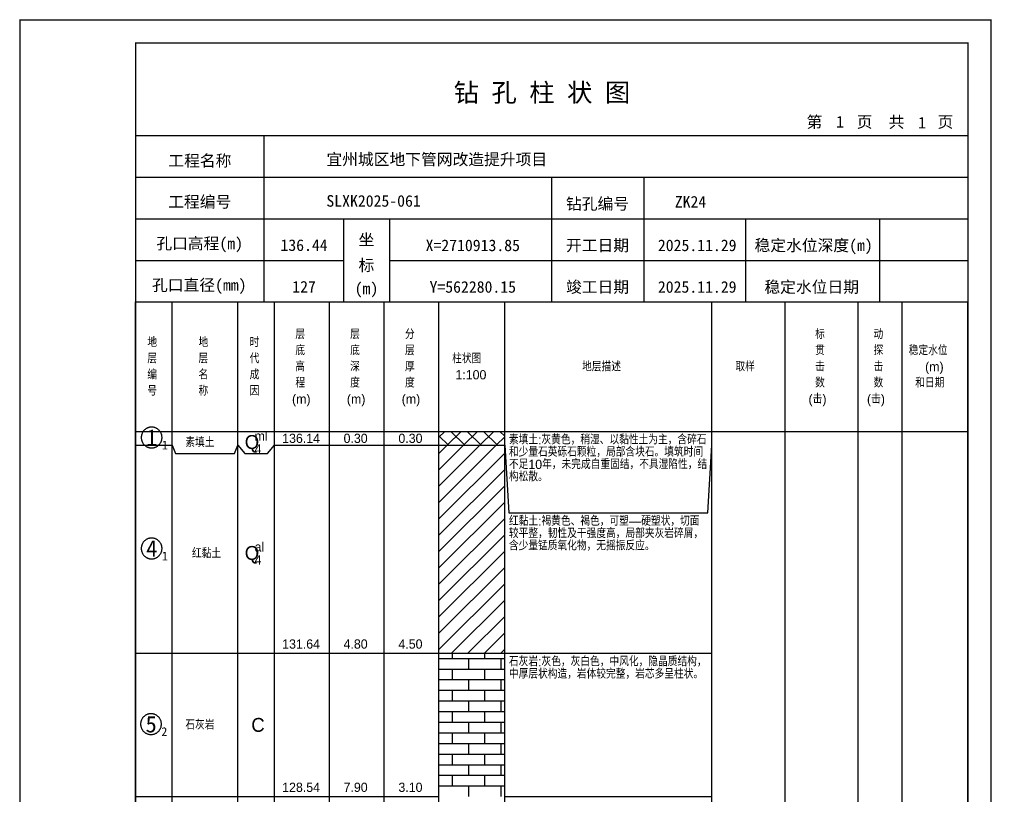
# Model space of a CAD drawing. Header units: millimetres. Extents: x 12489 to 89920, y 4630 to 4927.
# Drawn here: x 43509.3 to 43719.6, y 4758.7 to 4926.8 of the extents above; entities that cross this region are included whole.
import ezdxf
from ezdxf.enums import TextEntityAlignment as Align

# ---------------------------------------------------------------- set-up
doc = ezdxf.new("R2010")
doc.units = ezdxf.units.MM
doc.layers.add('ZZT_TC', color=7, linetype='Continuous')
doc.styles.add('成果图图块', font='', dxfattribs={"height": 2.5})
doc.styles.add('成果图模板', font='')
doc.styles.add('成果图模板标题', font='simhei.ttf')
doc.styles.add('成果图表体', font='Comfont.shx', dxfattribs={"height": 2, "bigfont": 'Hztxt12a.shx'})
doc.styles.get('成果图图块').set_extended_font_data('FangSong_GB2312')
doc.styles.get('成果图模板').set_extended_font_data('FangSong_GB2312')

# ---------------------------------------------------------------- blocks, each defined once
blk = doc.blocks.new('DCBH-1-1-1252', base_point=(0.3, -0.11))
at = {"layer": 'ZZT_TC', "color": 7}
blk.add_polyline3d([(-0.19, 2.31, 0), (-0.3, 2.31, 0), (-0.41, 2.3, 0), (-0.52, 2.29, 0), (-0.63, 2.27, 0), (-0.73, 2.24, 0), (-0.84, 2.21, 0), (-0.95, 2.18, 0), (-1.05, 2.14, 0), (-1.15, 2.09, 0), (-1.25, 2.04, 0), (-1.35, 1.99, 0), (-1.44, 1.93, 0), (-1.53, 1.87, 0), (-1.62, 1.8, 0), (-1.7, 1.73, 0), (-1.78, 1.65, 0), (-1.86, 1.57, 0), (-1.93, 1.49, 0), (-2, 1.4, 0), (-2.06, 1.31, 0), (-2.12, 1.22, 0), (-2.17, 1.12, 0), (-2.22, 1.02, 0), (-2.27, 0.92, 0), (-2.31, 0.82, 0), (-2.34, 0.71, 0), (-2.37, 0.61, 0), (-2.4, 0.5, 0), (-2.41, 0.39, 0), (-2.43, 0.28, 0), (-2.44, 0.17, 0), (-2.44, 0.06, 0), (-2.44, -0.05, 0), (-2.43, -0.16, 0), (-2.41, -0.27, 0), (-2.4, -0.38, 0), (-2.37, -0.49, 0), (-2.34, -0.6, 0), (-2.31, -0.7, 0), (-2.27, -0.8, 0), (-2.22, -0.9, 0), (-2.17, -1, 0), (-2.12, -1.1, 0), (-2.06, -1.19, 0), (-2, -1.28, 0), (-1.93, -1.37, 0), (-1.86, -1.45, 0), (-1.78, -1.53, 0), (-1.7, -1.61, 0), (-1.62, -1.68, 0), (-1.53, -1.75, 0), (-1.44, -1.81, 0), (-1.35, -1.87, 0), (-1.25, -1.93, 0), (-1.15, -1.98, 0), (-1.05, -2.02, 0), (-0.95, -2.06, 0), (-0.84, -2.1, 0), (-0.73, -2.13, 0), (-0.63, -2.15, 0), (-0.52, -2.17, 0), (-0.41, -2.18, 0), (-0.3, -2.19, 0), (-0.19, -2.19, 0), (-0.08, -2.19, 0), (0.03, -2.18, 0), (0.14, -2.17, 0), (0.25, -2.15, 0), (0.36, -2.13, 0), (0.47, -2.1, 0), (0.57, -2.06, 0), (0.67, -2.02, 0), (0.77, -1.98, 0), (0.87, -1.93, 0), (0.97, -1.87, 0), (1.06, -1.81, 0), (1.15, -1.75, 0), (1.24, -1.68, 0), (1.32, -1.61, 0), (1.4, -1.53, 0), (1.48, -1.45, 0), (1.55, -1.37, 0), (1.62, -1.28, 0), (1.68, -1.19, 0), (1.74, -1.1, 0), (1.8, -1, 0), (1.85, -0.9, 0), (1.89, -0.8, 0), (1.93, -0.7, 0), (1.97, -0.6, 0), (2, -0.49, 0), (2.02, -0.38, 0), (2.04, -0.27, 0), (2.05, -0.16, 0), (2.06, -0.05, 0), (2.06, 0.06, 0), (2.06, 0.17, 0), (2.05, 0.28, 0), (2.04, 0.39, 0), (2.02, 0.5, 0), (2, 0.61, 0), (1.97, 0.71, 0), (1.93, 0.82, 0), (1.89, 0.92, 0), (1.85, 1.02, 0), (1.8, 1.12, 0), (1.74, 1.22, 0), (1.68, 1.31, 0), (1.62, 1.4, 0), (1.55, 1.49, 0), (1.48, 1.57, 0), (1.4, 1.65, 0), (1.32, 1.73, 0), (1.24, 1.8, 0), (1.15, 1.87, 0), (1.06, 1.93, 0), (0.97, 1.99, 0), (0.87, 2.04, 0), (0.77, 2.09, 0), (0.67, 2.14, 0), (0.57, 2.18, 0), (0.47, 2.21, 0), (0.36, 2.24, 0), (0.25, 2.27, 0), (0.14, 2.29, 0), (0.03, 2.3, 0), (-0.08, 2.31, 0), (-0.19, 2.31, 0)], dxfattribs=at)
at = {"style": '成果图图块'}
blk.add_text('1', height=3.57, dxfattribs=at).set_placement((-0.16, -1.74), align=Align.CENTER)
blk.add_text('1', height=1.91, dxfattribs=at).set_placement((2.03, -2.53))
blk = doc.blocks.new('DCBH-1-1-1253', base_point=(0.3, -0.11))
at = {"layer": 'ZZT_TC', "color": 7}
blk.add_polyline3d([(-0.19, 2.31, 0), (-0.3, 2.31, 0), (-0.41, 2.3, 0), (-0.52, 2.29, 0), (-0.63, 2.27, 0), (-0.73, 2.24, 0), (-0.84, 2.21, 0), (-0.95, 2.18, 0), (-1.05, 2.14, 0), (-1.15, 2.09, 0), (-1.25, 2.04, 0), (-1.35, 1.99, 0), (-1.44, 1.93, 0), (-1.53, 1.87, 0), (-1.62, 1.8, 0), (-1.7, 1.73, 0), (-1.78, 1.65, 0), (-1.86, 1.57, 0), (-1.93, 1.49, 0), (-2, 1.4, 0), (-2.06, 1.31, 0), (-2.12, 1.22, 0), (-2.17, 1.12, 0), (-2.22, 1.02, 0), (-2.27, 0.92, 0), (-2.31, 0.82, 0), (-2.34, 0.71, 0), (-2.37, 0.61, 0), (-2.4, 0.5, 0), (-2.41, 0.39, 0), (-2.43, 0.28, 0), (-2.44, 0.17, 0), (-2.44, 0.06, 0), (-2.44, -0.05, 0), (-2.43, -0.16, 0), (-2.41, -0.27, 0), (-2.4, -0.38, 0), (-2.37, -0.49, 0), (-2.34, -0.6, 0), (-2.31, -0.7, 0), (-2.27, -0.8, 0), (-2.22, -0.9, 0), (-2.17, -1, 0), (-2.12, -1.1, 0), (-2.06, -1.19, 0), (-2, -1.28, 0), (-1.93, -1.37, 0), (-1.86, -1.45, 0), (-1.78, -1.53, 0), (-1.7, -1.61, 0), (-1.62, -1.68, 0), (-1.53, -1.75, 0), (-1.44, -1.81, 0), (-1.35, -1.87, 0), (-1.25, -1.93, 0), (-1.15, -1.98, 0), (-1.05, -2.02, 0), (-0.95, -2.06, 0), (-0.84, -2.1, 0), (-0.73, -2.13, 0), (-0.63, -2.15, 0), (-0.52, -2.17, 0), (-0.41, -2.18, 0), (-0.3, -2.19, 0), (-0.19, -2.19, 0), (-0.08, -2.19, 0), (0.03, -2.18, 0), (0.14, -2.17, 0), (0.25, -2.15, 0), (0.36, -2.13, 0), (0.47, -2.1, 0), (0.57, -2.06, 0), (0.67, -2.02, 0), (0.77, -1.98, 0), (0.87, -1.93, 0), (0.97, -1.87, 0), (1.06, -1.81, 0), (1.15, -1.75, 0), (1.24, -1.68, 0), (1.32, -1.61, 0), (1.4, -1.53, 0), (1.48, -1.45, 0), (1.55, -1.37, 0), (1.62, -1.28, 0), (1.68, -1.19, 0), (1.74, -1.1, 0), (1.8, -1, 0), (1.85, -0.9, 0), (1.89, -0.8, 0), (1.93, -0.7, 0), (1.97, -0.6, 0), (2, -0.49, 0), (2.02, -0.38, 0), (2.04, -0.27, 0), (2.05, -0.16, 0), (2.06, -0.05, 0), (2.06, 0.06, 0), (2.06, 0.17, 0), (2.05, 0.28, 0), (2.04, 0.39, 0), (2.02, 0.5, 0), (2, 0.61, 0), (1.97, 0.71, 0), (1.93, 0.82, 0), (1.89, 0.92, 0), (1.85, 1.02, 0), (1.8, 1.12, 0), (1.74, 1.22, 0), (1.68, 1.31, 0), (1.62, 1.4, 0), (1.55, 1.49, 0), (1.48, 1.57, 0), (1.4, 1.65, 0), (1.32, 1.73, 0), (1.24, 1.8, 0), (1.15, 1.87, 0), (1.06, 1.93, 0), (0.97, 1.99, 0), (0.87, 2.04, 0), (0.77, 2.09, 0), (0.67, 2.14, 0), (0.57, 2.18, 0), (0.47, 2.21, 0), (0.36, 2.24, 0), (0.25, 2.27, 0), (0.14, 2.29, 0), (0.03, 2.3, 0), (-0.08, 2.31, 0), (-0.19, 2.31, 0)], dxfattribs=at)
at = {"style": '成果图图块'}
blk.add_text('4', height=3.57, dxfattribs=at).set_placement((-0.16, -1.74), align=Align.CENTER)
blk.add_text('1', height=1.91, dxfattribs=at).set_placement((2.03, -2.53))
blk = doc.blocks.new('DCBH-1-1-1254', base_point=(0.43, -0.11))
at = {"layer": 'ZZT_TC', "color": 7}
blk.add_polyline3d([(-0.19, 2.31, 0), (-0.3, 2.31, 0), (-0.41, 2.3, 0), (-0.52, 2.29, 0), (-0.63, 2.27, 0), (-0.73, 2.24, 0), (-0.84, 2.21, 0), (-0.95, 2.18, 0), (-1.05, 2.14, 0), (-1.15, 2.09, 0), (-1.25, 2.04, 0), (-1.35, 1.99, 0), (-1.44, 1.93, 0), (-1.53, 1.87, 0), (-1.62, 1.8, 0), (-1.7, 1.73, 0), (-1.78, 1.65, 0), (-1.86, 1.57, 0), (-1.93, 1.49, 0), (-2, 1.4, 0), (-2.06, 1.31, 0), (-2.12, 1.22, 0), (-2.17, 1.12, 0), (-2.22, 1.02, 0), (-2.27, 0.92, 0), (-2.31, 0.82, 0), (-2.34, 0.71, 0), (-2.37, 0.61, 0), (-2.4, 0.5, 0), (-2.41, 0.39, 0), (-2.43, 0.28, 0), (-2.44, 0.17, 0), (-2.44, 0.06, 0), (-2.44, -0.05, 0), (-2.43, -0.16, 0), (-2.41, -0.27, 0), (-2.4, -0.38, 0), (-2.37, -0.49, 0), (-2.34, -0.6, 0), (-2.31, -0.7, 0), (-2.27, -0.8, 0), (-2.22, -0.9, 0), (-2.17, -1, 0), (-2.12, -1.1, 0), (-2.06, -1.19, 0), (-2, -1.28, 0), (-1.93, -1.37, 0), (-1.86, -1.45, 0), (-1.78, -1.53, 0), (-1.7, -1.61, 0), (-1.62, -1.68, 0), (-1.53, -1.75, 0), (-1.44, -1.81, 0), (-1.35, -1.87, 0), (-1.25, -1.93, 0), (-1.15, -1.98, 0), (-1.05, -2.02, 0), (-0.95, -2.06, 0), (-0.84, -2.1, 0), (-0.73, -2.13, 0), (-0.63, -2.15, 0), (-0.52, -2.17, 0), (-0.41, -2.18, 0), (-0.3, -2.19, 0), (-0.19, -2.19, 0), (-0.08, -2.19, 0), (0.03, -2.18, 0), (0.14, -2.17, 0), (0.25, -2.15, 0), (0.36, -2.13, 0), (0.47, -2.1, 0), (0.57, -2.06, 0), (0.67, -2.02, 0), (0.77, -1.98, 0), (0.87, -1.93, 0), (0.97, -1.87, 0), (1.06, -1.81, 0), (1.15, -1.75, 0), (1.24, -1.68, 0), (1.32, -1.61, 0), (1.4, -1.53, 0), (1.48, -1.45, 0), (1.55, -1.37, 0), (1.62, -1.28, 0), (1.68, -1.19, 0), (1.74, -1.1, 0), (1.8, -1, 0), (1.85, -0.9, 0), (1.89, -0.8, 0), (1.93, -0.7, 0), (1.97, -0.6, 0), (2, -0.49, 0), (2.02, -0.38, 0), (2.04, -0.27, 0), (2.05, -0.16, 0), (2.06, -0.05, 0), (2.06, 0.06, 0), (2.06, 0.17, 0), (2.05, 0.28, 0), (2.04, 0.39, 0), (2.02, 0.5, 0), (2, 0.61, 0), (1.97, 0.71, 0), (1.93, 0.82, 0), (1.89, 0.92, 0), (1.85, 1.02, 0), (1.8, 1.12, 0), (1.74, 1.22, 0), (1.68, 1.31, 0), (1.62, 1.4, 0), (1.55, 1.49, 0), (1.48, 1.57, 0), (1.4, 1.65, 0), (1.32, 1.73, 0), (1.24, 1.8, 0), (1.15, 1.87, 0), (1.06, 1.93, 0), (0.97, 1.99, 0), (0.87, 2.04, 0), (0.77, 2.09, 0), (0.67, 2.14, 0), (0.57, 2.18, 0), (0.47, 2.21, 0), (0.36, 2.24, 0), (0.25, 2.27, 0), (0.14, 2.29, 0), (0.03, 2.3, 0), (-0.08, 2.31, 0), (-0.19, 2.31, 0)], dxfattribs=at)
at = {"style": '成果图图块'}
blk.add_text('5', height=3.57, dxfattribs=at).set_placement((-0.16, -1.74), align=Align.CENTER)
blk.add_text('2', height=1.91, dxfattribs=at).set_placement((2.03, -2.53))
blk = doc.blocks.new('钻孔柱状图路桥昇龙制图梁世成校核莫家里.dwg142', base_point=(25, 236))
for p, q in [((52.82, 236), (52.82, 272)), ((25, 263), (205, 263)), ((115, 236), (115, 263)), ((135, 236), (135, 263)), ((25, 254), (205, 254)), ((70, 236), (70, 254)), ((80, 236), (80, 254)), ((157, 236), (157, 254)), ((185.95, 236), (185.95, 254)), ((25, 245), (70, 245)), ((80, 245), (205, 245))]:
    blk.add_line(p, q)
for points, const_width in [([(0, 0), (210, 0), (210, 297), (0, 297)], 0.25), ([(25, 5), (205, 5), (205, 292), (25, 292)], 0.3)]:
    blk.add_lwpolyline(points, close=True, dxfattribs=dict(const_width=const_width))
at = {"const_width": 0.3}
for points in [[(25, 272), (205, 272)], [(25, 236), (205, 236)]]:
    blk.add_lwpolyline(points, dxfattribs=at)
for s, height, style, p in [('钻 孔 柱 状 图', 4, '成果图模板标题', (93.8, 279.31)), ('第', 2.5, '成果图模板', (170.12, 273.7)), ('页', 2.5, '成果图模板', (180.96, 273.7)), ('共', 2.5, '成果图模板', (187.88, 273.7)), ('页', 2.5, '成果图模板', (198.44, 273.7)), ('工程名称', 2.5, '成果图模板', (32.07, 265.32)), ('宜州城区地下管网改造提升项目', 2.5, '成果图模板', (66.26, 265.61)), ('工程编号', 2.5, '成果图模板', (32.05, 256.41)), ('SLXK2025-061', 2.5, '成果图模板', (66.26, 256.61)), ('钻孔编号', 2.5, '成果图模板', (118.08, 256)), ('ZK24', 2.5, '成果图模板', (141.61, 256.43)), ('孔口高程(m)', 2.5, '成果图模板', (29.48, 247.41)), ('坐', 2.5, '成果图模板', (73.21, 248.24)), ('开工日期', 2.5, '成果图模板', (118.08, 247)), ('稳定水位深度(m)', 2.5, '成果图模板', (158.86, 247)), ('标', 2.5, '成果图模板', (73.21, 242.7)), ('孔口直径(mm)', 2.5, '成果图模板', (28.54, 238.41)), ('(m) ', 2.5, '成果图模板', (72.38, 237.65)), ('竣工日期', 2.5, '成果图模板', (118.08, 238)), ('稳定水位日期', 2.5, '成果图模板', (160.99, 238))]:
    blk.add_text(s, height=height, dxfattribs=dict(style=style)).set_placement(p)
at = {"style": '成果图模板'}
for s, p in [('1', (177.35, 273.74)), ('1', (195.08, 273.53)), ('136.44', (61.43, 247.04)), ('X=2710913.85', (97.92, 247)), ('2025.11.29', (146.46, 247)), ('127', (61.43, 238.04)), ('Y=562280.15', (97.92, 238)), ('2025.11.29', (146.46, 238))]:
    blk.add_text(s, height=2.5, dxfattribs=at).set_placement(p, align=Align.CENTER)

msp = doc.modelspace()

# ---------------------------------------------------------------- hatches: boundary and pattern name
at = {"linetype": 'Continuous'}
h = msp.add_hatch(dxfattribs=at)
h.set_pattern_fill('GKSTT', scale=0.5, style=0, pattern_type=2)
h.set_pattern_definition([(45, (0, 0), (-1.76776695, 1.76776695), []), (135, (0, 0), (-1.76776695, -1.76776695), [])])
h.paths.add_polyline_path([(43600.06, 4834.71), (43614.29, 4834.71), (43614.29, 4837.71), (43600.06, 4837.71)])
h = msp.add_hatch(dxfattribs=at)
h.set_pattern_fill('GKNXT', scale=0.5, style=0, pattern_type=2)
h.set_pattern_definition([(45, (0, 0), (-1.76776695, 1.76776695), [])])
h.paths.add_polyline_path([(43600.06, 4789.71), (43614.29, 4789.71), (43614.29, 4834.71), (43600.06, 4834.71)])
h = msp.add_hatch(dxfattribs=at)
h.set_pattern_fill('GKSHY', scale=0.5, style=0, pattern_type=2)
h.set_pattern_definition([(0, (0, 0), (0, 2.3), []), (90, (0, 0), (-3.5, 2.3), [2.3, -2.3])])
h.paths.add_polyline_path([(43600.06, 4758.71), (43614.29, 4758.71), (43614.29, 4789.71), (43600.06, 4789.71)])

# ---------------------------------------------------------------- linework, layer by layer
at = {"color": 0}
for p, q in [((43534.45, 4837.71), (43542.35, 4837.71)), ((43534.45, 4834.71), (43534.45, 4837.71)), ((43542.35, 4834.71), (43542.35, 4837.71)), ((43534.45, 4834.71), (43542.35, 4834.71)), ((43534.45, 4834.71), (43542.35, 4834.71)), ((43534.45, 4789.71), (43534.45, 4834.71)), ((43542.35, 4789.71), (43542.35, 4834.71)), ((43534.45, 4789.71), (43542.35, 4789.71)), ((43534.45, 4789.71), (43542.35, 4789.71)), ((43534.45, 4758.71), (43534.45, 4789.71)), ((43542.35, 4758.71), (43542.35, 4789.71)), ((43534.45, 4758.71), (43542.35, 4758.71))]:
    msp.add_line(p, q, dxfattribs=at)
for points in [[(43534.45, 4865.71), (43542.35, 4865.71)], [(43534.45, 4837.71), (43534.45, 4865.71)], [(43542.35, 4837.71), (43542.35, 4865.71)], [(43542.35, 4865.71), (43556.58, 4865.71)], [(43542.35, 4837.71), (43542.35, 4865.71)], [(43556.58, 4837.71), (43556.58, 4865.71)], [(43556.58, 4865.71), (43564.49, 4865.71)], [(43556.58, 4837.71), (43556.58, 4865.71)], [(43564.49, 4837.71), (43564.49, 4865.71)], [(43564.49, 4865.71), (43576.35, 4865.71)], [(43564.49, 4837.71), (43564.49, 4865.71)], [(43576.35, 4837.71), (43576.35, 4865.71)], [(43576.35, 4865.71), (43588.2, 4865.71)], [(43576.35, 4837.71), (43576.35, 4865.71)], [(43588.2, 4837.71), (43588.2, 4865.71)], [(43588.2, 4865.71), (43600.06, 4865.71)], [(43588.2, 4837.71), (43588.2, 4865.71)], [(43600.06, 4837.71), (43600.06, 4865.71)], [(43600.06, 4865.71), (43614.29, 4865.71)], [(43600.06, 4837.71), (43600.06, 4865.71)], [(43614.29, 4837.71), (43614.29, 4865.71)], [(43614.29, 4865.71), (43659.11, 4865.71)], [(43614.29, 4837.71), (43614.29, 4865.71)], [(43659.11, 4837.71), (43659.11, 4865.71)], [(43659.11, 4865.71), (43674.92, 4865.71)], [(43659.11, 4837.71), (43659.11, 4865.71)], [(43674.92, 4837.71), (43674.92, 4865.71)], [(43674.92, 4865.71), (43690.73, 4865.71)], [(43674.92, 4837.71), (43674.92, 4865.71)], [(43690.73, 4837.71), (43690.73, 4865.71)], [(43690.73, 4865.71), (43700.22, 4865.71)], [(43690.73, 4837.71), (43690.73, 4865.71)], [(43700.22, 4837.71), (43700.22, 4865.71)], [(43700.22, 4865.71), (43714.45, 4865.71)], [(43700.22, 4837.71), (43700.22, 4865.71)], [(43714.45, 4837.71), (43714.45, 4865.71)], [(43534.45, 4837.71), (43542.35, 4837.71)], [(43534.45, 4643.71), (43534.45, 4837.71)], [(43534.45, 4837.71), (43542.35, 4837.71)], [(43542.35, 4643.71), (43542.35, 4837.71)], [(43542.35, 4837.71), (43556.58, 4837.71)], [(43542.35, 4643.71), (43542.35, 4837.71)], [(43542.35, 4837.71), (43556.58, 4837.71)], [(43542.35, 4834.71), (43542.35, 4837.71)], [(43556.58, 4643.71), (43556.58, 4837.71)], [(43556.58, 4834.71), (43556.58, 4837.71)], [(43556.58, 4837.71), (43564.49, 4837.71)], [(43556.58, 4643.71), (43556.58, 4837.71)], [(43556.58, 4837.71), (43564.49, 4837.71)], [(43556.58, 4832.91), (43556.58, 4837.71)], [(43564.49, 4643.71), (43564.49, 4837.71)], [(43564.49, 4832.91), (43564.49, 4837.71)], [(43564.49, 4837.71), (43576.35, 4837.71)], [(43564.49, 4643.71), (43564.49, 4837.71)], [(43564.49, 4837.71), (43576.35, 4837.71)], [(43564.49, 4837.71), (43576.35, 4837.71)], [(43564.49, 4834.71), (43564.49, 4837.71)], [(43576.35, 4643.71), (43576.35, 4837.71)], [(43576.35, 4834.71), (43576.35, 4837.71)], [(43576.35, 4837.71), (43588.2, 4837.71)], [(43576.35, 4643.71), (43576.35, 4837.71)], [(43576.35, 4837.71), (43588.2, 4837.71)], [(43576.35, 4837.71), (43588.2, 4837.71)], [(43576.35, 4834.71), (43576.35, 4837.71)], [(43588.2, 4643.71), (43588.2, 4837.71)], [(43588.2, 4834.71), (43588.2, 4837.71)], [(43588.2, 4837.71), (43600.06, 4837.71)], [(43588.2, 4643.71), (43588.2, 4837.71)], [(43588.2, 4837.71), (43600.06, 4837.71)], [(43588.2, 4837.71), (43600.06, 4837.71)], [(43588.2, 4834.71), (43588.2, 4837.71)], [(43600.06, 4643.71), (43600.06, 4837.71)], [(43600.06, 4834.71), (43600.06, 4837.71)], [(43600.06, 4837.71), (43614.29, 4837.71)], [(43600.06, 4643.71), (43600.06, 4837.71)], [(43600.06, 4837.71), (43614.29, 4837.71)], [(43614.29, 4643.71), (43614.29, 4837.71)], [(43614.29, 4837.71), (43659.11, 4837.71)], [(43614.29, 4643.71), (43614.29, 4837.71)], [(43614.29, 4837.71), (43659.11, 4837.71)], [(43614.29, 4834.71), (43614.29, 4837.71)], [(43659.11, 4643.71), (43659.11, 4837.71)], [(43659.11, 4834.71), (43659.11, 4837.71)], [(43659.11, 4837.71), (43674.92, 4837.71)], [(43659.11, 4643.71), (43659.11, 4837.71)], [(43659.11, 4837.71), (43674.92, 4837.71)], [(43674.92, 4643.71), (43674.92, 4837.71)], [(43674.92, 4837.71), (43690.73, 4837.71)], [(43674.92, 4643.71), (43674.92, 4837.71)], [(43674.92, 4837.71), (43690.73, 4837.71)], [(43690.73, 4643.71), (43690.73, 4837.71)], [(43690.73, 4837.71), (43700.22, 4837.71)], [(43690.73, 4643.71), (43690.73, 4837.71)], [(43690.73, 4837.71), (43700.22, 4837.71)], [(43700.22, 4643.71), (43700.22, 4837.71)], [(43700.22, 4837.71), (43714.45, 4837.71)], [(43700.22, 4643.71), (43700.22, 4837.71)], [(43700.22, 4837.71), (43714.45, 4837.71)], [(43714.45, 4643.71), (43714.45, 4837.71)], [(43542.35, 4834.71), (43543.06, 4832.91)], [(43542.35, 4789.71), (43542.35, 4834.71)], [(43555.87, 4832.91), (43556.58, 4834.71)], [(43556.58, 4789.71), (43556.58, 4834.71)], [(43556.58, 4834.71), (43558.08, 4832.91)], [(43562.99, 4832.91), (43564.49, 4834.71)], [(43564.49, 4834.71), (43576.35, 4834.71)], [(43564.49, 4834.71), (43576.35, 4834.71)], [(43564.49, 4789.71), (43564.49, 4834.71)], [(43576.35, 4789.71), (43576.35, 4834.71)], [(43576.35, 4834.71), (43588.2, 4834.71)], [(43576.35, 4834.71), (43588.2, 4834.71)], [(43576.35, 4789.71), (43576.35, 4834.71)], [(43588.2, 4789.71), (43588.2, 4834.71)], [(43588.2, 4834.71), (43600.06, 4834.71)], [(43588.2, 4834.71), (43600.06, 4834.71)], [(43588.2, 4789.71), (43588.2, 4834.71)], [(43600.06, 4789.71), (43600.06, 4834.71)], [(43614.29, 4834.71), (43615.19, 4820.11)], [(43614.29, 4789.71), (43614.29, 4834.71)], [(43658.22, 4820.11), (43659.11, 4834.71)], [(43659.11, 4789.71), (43659.11, 4834.71)], [(43543.06, 4832.91), (43555.87, 4832.91)], [(43556.58, 4789.71), (43556.58, 4832.91)], [(43558.08, 4832.91), (43562.99, 4832.91)], [(43564.49, 4789.71), (43564.49, 4832.91)], [(43615.19, 4820.11), (43658.22, 4820.11)], [(43542.35, 4789.71), (43556.58, 4789.71)], [(43542.35, 4789.71), (43556.58, 4789.71)], [(43542.35, 4758.71), (43542.35, 4789.71)], [(43556.58, 4758.71), (43556.58, 4789.71)], [(43556.58, 4789.71), (43564.49, 4789.71)], [(43556.58, 4789.71), (43564.49, 4789.71)], [(43556.58, 4758.71), (43556.58, 4789.71)], [(43564.49, 4758.71), (43564.49, 4789.71)], [(43564.49, 4789.71), (43576.35, 4789.71)], [(43564.49, 4789.71), (43576.35, 4789.71)], [(43564.49, 4758.71), (43564.49, 4789.71)], [(43576.35, 4758.71), (43576.35, 4789.71)], [(43576.35, 4789.71), (43588.2, 4789.71)], [(43576.35, 4789.71), (43588.2, 4789.71)], [(43576.35, 4758.71), (43576.35, 4789.71)], [(43588.2, 4758.71), (43588.2, 4789.71)], [(43588.2, 4789.71), (43600.06, 4789.71)], [(43588.2, 4789.71), (43600.06, 4789.71)], [(43588.2, 4758.71), (43588.2, 4789.71)], [(43600.06, 4758.71), (43600.06, 4789.71)], [(43614.29, 4789.71), (43659.11, 4789.71)], [(43614.29, 4789.71), (43659.11, 4789.71)], [(43614.29, 4758.71), (43614.29, 4789.71)], [(43659.11, 4758.71), (43659.11, 4789.71)], [(43542.35, 4758.71), (43556.58, 4758.71)], [(43556.58, 4758.71), (43564.49, 4758.71)], [(43564.49, 4758.71), (43576.35, 4758.71)], [(43576.35, 4758.71), (43588.2, 4758.71)], [(43588.2, 4758.71), (43600.06, 4758.71)], [(43614.29, 4758.71), (43659.11, 4758.71)]]:
    msp.add_lwpolyline(points, dxfattribs=at)
at = {"color": 7, "flags": 128}
for points in [[(43600.06, 4834.71), (43614.29, 4834.71)], [(43600.06, 4789.71), (43614.29, 4789.71)]]:
    msp.add_lwpolyline(points, dxfattribs=at)

# ---------------------------------------------------------------- block references
for name, p in [('钻孔柱状图路桥昇龙制图梁世成校核莫家里.dwg142', (43534.45, 4865.71)), ('DCBH-1-1-1252', (43538.4, 4836.21)), ('DCBH-1-1-1253', (43538.4, 4812.21)), ('DCBH-1-1-1254', (43538.4, 4774.21))]:
    msp.add_blockref(name, p)

# ---------------------------------------------------------------- texts
at = {"color": 0, "style": '成果图表体'}
for s, height, p in [('层', 2, (43569, 4857.71)), ('层', 2, (43580.85, 4857.71)), ('分', 2, (43592.71, 4857.71)), ('标', 2, (43681.41, 4857.71)), ('动', 2, (43694.05, 4857.71)), ('地', 2, (43536.98, 4855.96)), ('地', 2, (43548.05, 4855.96)), ('时', 2, (43559.11, 4855.96)), ('底', 2, (43569, 4854.21)), ('底', 2, (43580.85, 4854.21)), ('层', 2, (43592.71, 4854.21)), ('贯', 2, (43681.41, 4854.21)), ('探', 2, (43694.05, 4854.21)), ('稳定水位', 2, (43701.65, 4854.21)), ('层', 2, (43536.98, 4852.46)), ('层', 2, (43548.05, 4852.46)), ('代', 2, (43559.11, 4852.46)), ('高', 2, (43569, 4850.71)), ('深', 2, (43580.85, 4850.71)), ('厚', 2, (43592.71, 4850.71)), ('柱状图', 2, (43602.91, 4852.46)), ('地层描述', 2, (43631.02, 4850.71)), ('取样', 2, (43664.18, 4850.71)), ('击', 2, (43681.41, 4850.71)), ('击', 2, (43694.05, 4850.71)), ('(m)', 2, (43705.2, 4850.71)), ('编', 2, (43536.98, 4848.96)), ('名', 2, (43548.05, 4848.96)), ('成', 2, (43559.11, 4848.96)), ('1:100', 2, (43603.62, 4848.96)), ('程', 2, (43569, 4847.21)), ('度', 2, (43580.85, 4847.21)), ('度', 2, (43592.71, 4847.21)), ('数', 2, (43681.41, 4847.21)), ('数', 2, (43694.05, 4847.21)), ('和日期', 2, (43703.07, 4847.21)), ('号', 2, (43536.98, 4845.46)), ('称', 2, (43548.05, 4845.46)), ('因', 2, (43559.11, 4845.46)), ('(m)', 2, (43568.28, 4843.71)), ('(m)', 2, (43580.14, 4843.71)), ('(m)', 2, (43592, 4843.71)), ('(击)', 2, (43679.99, 4843.71)), ('(击)', 2, (43692.63, 4843.71)), ('素填土', 2, (43545.2, 4834.31)), ('Q', 3, (43558.05, 4833.91)), ('ml', 2, (43560.18, 4835.71)), ('136.14', 2, (43566.15, 4835.21)), ('0.30', 2, (43579.43, 4835.21)), ('0.30', 2, (43591.29, 4835.21)), ('4', 2, (43560.18, 4832.91)), ('Q', 3, (43558.05, 4809.91)), ('al', 2, (43560.18, 4811.71)), ('红黏土', 2, (43546.63, 4810.31)), ('4', 2, (43560.18, 4808.91)), ('131.64', 2, (43566.15, 4790.71)), ('4.80', 2, (43579.43, 4790.71)), ('4.50', 2, (43591.29, 4790.71)), ('石灰岩', 2, (43545.2, 4773.21)), ('C', 3, (43559.47, 4772.71)), ('128.54', 2, (43566.15, 4759.71)), ('7.90', 2, (43579.43, 4759.71)), ('3.10', 2, (43591.29, 4759.71))]:
    msp.add_text(s, height=height, dxfattribs=at).set_placement(p)
at = {"color": 0, "char_height": 2, "width": 43.0292, "attachment_point": 1, "line_spacing_factor": 0.8, "style": '成果图表体'}
for s, insert in [('素填土:灰黄色，稍湿、以黏性土为主，含碎石和少量石英砾石颗粒，局部含块石。填筑时间不足10年，未完成自重固结，不具湿陷性，结构松散。', (43615.19, 4836.91)), ('红黏土:褐黄色、褐色，可塑—硬塑状，切面较平整，韧性及干强度高，局部夹灰岩碎屑，含少量锰质氧化物，无摇振反应。', (43615.19, 4819.31)), ('石灰岩:灰色，灰白色，中风化，隐晶质结构，中厚层状构造，岩体较完整，岩芯多呈柱状。', (43615.19, 4788.91))]:
    msp.add_mtext(s, dxfattribs=dict(at, insert=insert))

doc.saveas('drawing.dxf')
